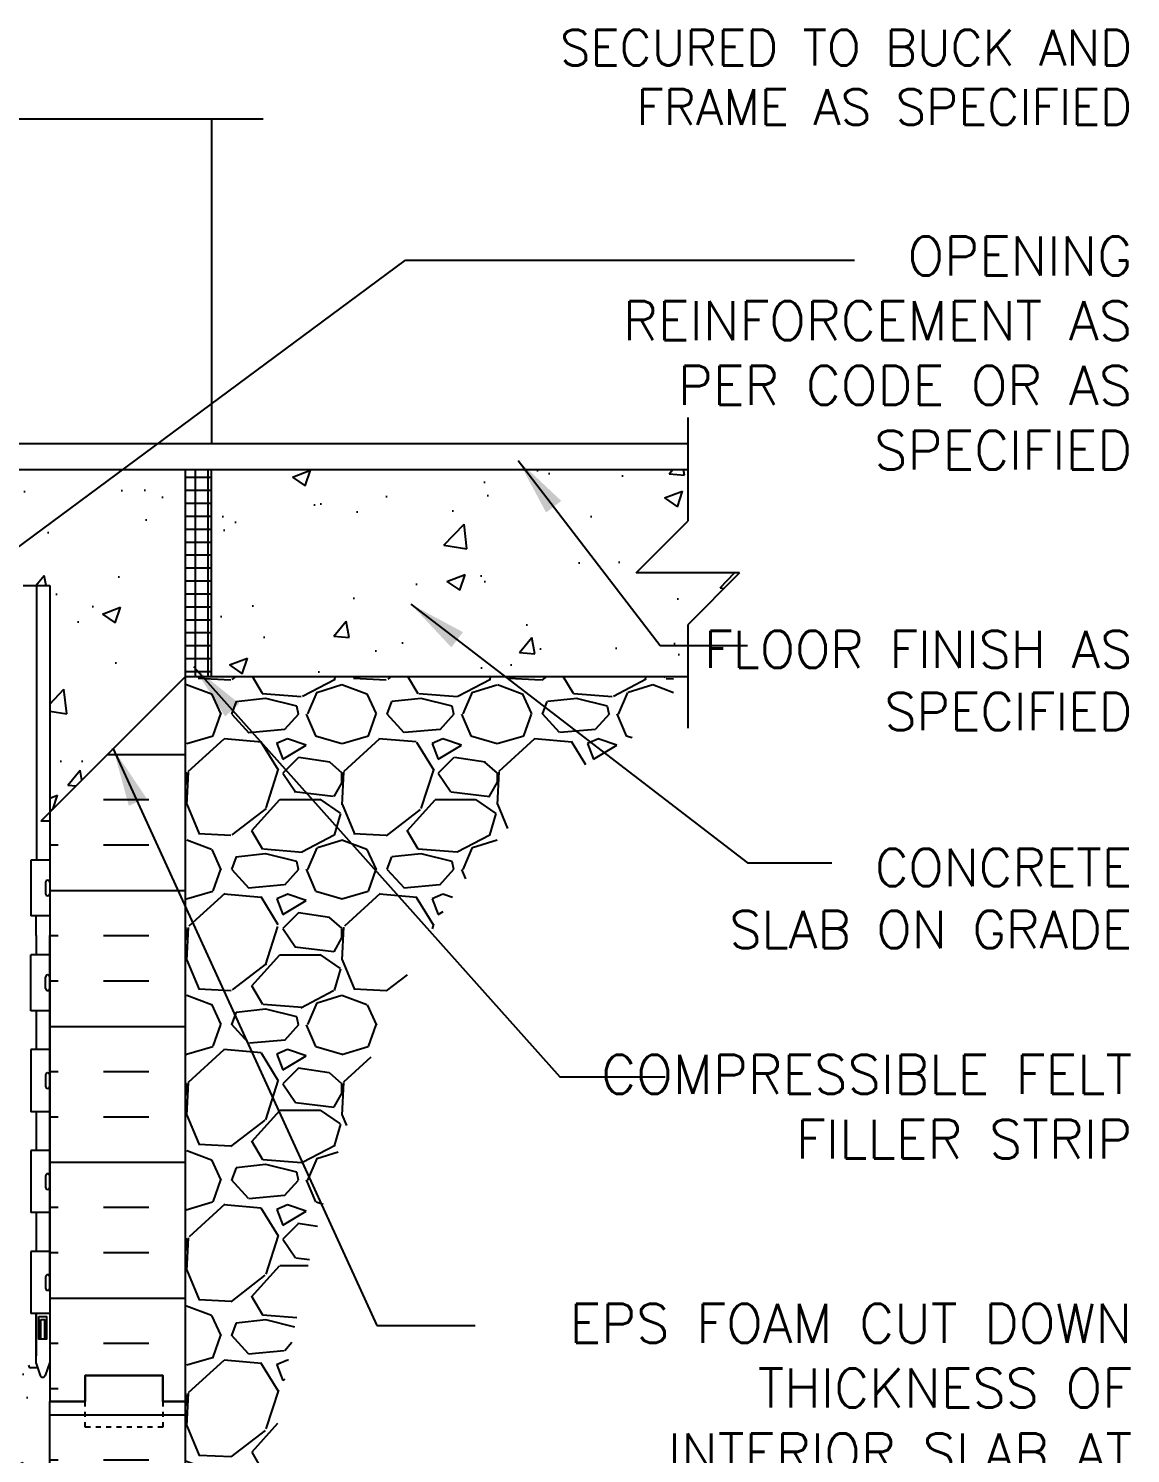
# Model space of a CAD drawing. Header units: inches. Extents: x 173.2 to 225.9, y 94 to 174.2.
# Drawn here: x 204.61 to 225.89, y 117.14 to 144.66 of the extents above; entities that cross this region are included whole.
import ezdxf

# ---------------------------------------------------------------- set-up
doc = ezdxf.new("R2010")
doc.units = ezdxf.units.IN
doc.header["$LTSCALE"] = 0.5
doc.header["$MEASUREMENT"] = 0
doc.linetypes.add('DASHED2', pattern=[0.375, 0.25, -0.125])
for name, color, linetype in [('HATCH', 12, 'Continuous'), ('line25', 2, 'Continuous'), ('LINE50', 5, 'Continuous'), ('LINE9', 9, 'Continuous'), ('TEXT', 4, 'Continuous'), ('Web_Edge', 9, 'Continuous')]:
    doc.layers.add(name, color=color, linetype=linetype)
doc.styles.add('DIM', font='romans.shx', dxfattribs={"width": 0.7})
doc.styles.add('ROMANS', font='romans.shx', dxfattribs={"height": 0.75})
doc.styles.get("Standard").update_dxf_attribs({"font": 'romans.shx', "height": 0.75})
doc.dimstyles.new('ext_12', dxfattribs={"dimscale": 12, "dimtxt": 0.09375, "dimasz": 0.09375, "dimexe": 0.09375, "dimexo": 0.0625, "dimgap": 0.0625, "dimtad": 1, "dimdec": 1, "dimzin": 2, "dimdsep": 46, "dimlunit": 4, "dimtxsty": 'DIM', "dimcen": 0.09, "dimdle": 0.09375, "dimclrt": 4, "dimadec": 0, "dimazin": 0, "dimtfac": 1, "dimtdec": 1, "dimtmove": 2, "dimatfit": 3, "dimfxl": 1, "dimfrac": 2, "dimtolj": 1, "dimtzin": 0, "dimarcsym": 0})

msp = doc.modelspace()

# ---------------------------------------------------------------- hatches: boundary and pattern name
at = {"layer": 'HATCH'}
h = msp.add_hatch(dxfattribs=at)
h.set_pattern_fill('AR-CONC', color=256, scale=0.5)
h.paths.add_polyline_path([(207.6406476, 136.145074), (192.3906476, 136.145074), (192.3906476, 132.145074), (195.0156476, 129.520074), (195.0156476, 133.9010264), (195.5256466, 133.9010264), (195.5256471, 133.5790855, 0.1089334971), (195.6783157, 133.692271, -0.8344002601), (195.8898199, 133.5667266), (195.8781097, 133.5453807, 2.155403934), (196.4167576, 133.7397985, -1), (196.6303469, 134.2509007, -0.3112229933), (197.3393213, 133.2349065), (197.3388114, 133.0699187, 1.6613820595), (197.8998945, 133.4226591, -1), (198.1134838, 133.9337613, -0.3009499256), (198.8497241, 133.0614639, 1.6613820595), (199.4108072, 133.4142043, 0.0556171619), (199.231509, 133.4597749, -0.8432432356), (199.2658254, 133.8920962, -0.0499324055), (200.0156476, 133.9565165, -0.0499324055), (200.7654697, 133.8920962, -0.8432432356), (200.7997862, 133.4597749, 0.0556171619), (200.620488, 133.4142043, 1.6613820595), (201.1815711, 133.0614639, -0.3009499256), (201.9178114, 133.9337613, -1), (202.1314007, 133.4226591, 1.6613820595), (202.6924838, 133.0699187), (202.6919739, 133.2349065, -0.3112229933), (203.4009483, 134.2509007, -1), (203.6145376, 133.7397985, 2.155403934), (204.1531854, 133.5453807), (204.1414752, 133.5667266, -0.8343745963), (204.3529745, 133.6922767, 0.1089398157), (204.5056512, 133.5790841), (204.5056512, 133.9010264), (205.0156476, 133.9010264), (205.0156476, 129.5194646), (207.6406476, 132.145074)])
h.paths.add_polyline_path([(199.5644017, 130.7452934), (195.9006522, 130.7452934, 0.2256517541), (195.5256522, 130.3702934), (195.5256522, 129.5294875, 0.2256517541), (195.9006522, 129.1544875), (199.5644017, 129.1544875, 0.2256517541), (199.9394017, 129.5294875), (199.9394017, 130.3702934, 0.2256517541)])
h.paths.add_polyline_path([(199.9394017, 132.1517209, 0.2256517541), (199.5644017, 132.5267209), (195.9006522, 132.5267209, 0.2256517541), (195.5256522, 132.1517209), (195.5256522, 131.310915, 0.2256517541), (195.9006522, 130.935915), (199.5644017, 130.935915, 0.2256517541), (199.9394017, 131.310915)], flags=17)
h.paths.add_polyline_path([(204.5056512, 132.1517209, 0.2256517541), (204.1306512, 132.5267209), (200.4669017, 132.5267209, 0.2256517541), (200.0919017, 132.1517209), (200.0919017, 131.310915, 0.2256517541), (200.4669017, 130.935915), (204.1306512, 130.935915, 0.2256517541), (204.5056512, 131.310915)], flags=17)
h.paths.add_polyline_path([(204.5056512, 130.3702934, 0.2256517541), (204.1306512, 130.7452934), (200.4669017, 130.7452934, 0.2256517541), (200.0919017, 130.3702934), (200.0919017, 129.5294875, 0.2256517541), (200.4669017, 129.1544875), (204.1306512, 129.1544875, 0.2256517541), (204.5056512, 129.5294875)])
h.paths.add_polyline_path([(204.5056512, 126.832724), (204.3856512, 127.032724), (204.3856512, 127.145074), (204.3856512, 127.257424), (204.5056512, 127.457424), (204.5056512, 128.8188638, 0.2681384485), (204.3445005, 128.9669873), (195.6868029, 128.9669873, 0.2681558505), (195.5256479, 128.8188503), (195.5256479, 127.4574173), (195.645644, 127.257424), (195.645644, 127.145074), (195.645644, 127.032724), (195.5256479, 126.8327306), (195.5256479, 125.4712976, 0.2681558505), (195.6868029, 125.3231606), (204.3445005, 125.3231606, 0.2681384485), (204.5056512, 125.4712841)])
h.paths.add_polyline_path([(199.9394017, 124.7606604, 0.2256517541), (199.5644017, 125.1356604), (195.9006522, 125.1356604, 0.2256517541), (195.5256522, 124.7606604), (195.5256522, 123.9198545, 0.2256517541), (195.9006522, 123.5448545), (199.5644017, 123.5448545, 0.2256517541), (199.9394017, 123.9198545)])
h.paths.add_polyline_path([(199.9394017, 122.9792329, 0.2256517541), (199.5644017, 123.3542329), (195.9006522, 123.3542329, 0.2256517541), (195.5256522, 122.9792329), (195.5256522, 122.138427, 0.2256517541), (195.9006522, 121.763427), (199.5644017, 121.763427, 0.2256517541), (199.9394017, 122.138427)])
h.paths.add_polyline_path([(204.5056512, 122.9792329, 0.2256517541), (204.1306512, 123.3542329), (200.4669017, 123.3542329, 0.2256517541), (200.0919017, 122.9792329), (200.0919017, 122.138427, 0.2256517541), (200.4669017, 121.763427), (204.1306512, 121.763427, 0.2256517541), (204.5056512, 122.138427)])
h.paths.add_polyline_path([(204.5056512, 124.7606604, 0.2256517541), (204.1306512, 125.1356604), (200.4669017, 125.1356604, 0.2256517541), (200.0919017, 124.7606604), (200.0919017, 123.9198545, 0.2256517541), (200.4669017, 123.5448545), (204.1306512, 123.5448545, 0.2256517541), (204.5056512, 123.9198545)])
h.paths.add_polyline_path([(204.7817382, 118.7938071), (204.6556512, 118.7938071, -0.4142135624), (204.6056512, 118.8438071), (204.6056512, 118.8738071), (204.5056512, 118.8738071), (204.5056512, 120.7110638, 0.1089354803), (204.3529794, 120.5978769, -0.8344002611), (204.1414752, 120.7234213), (204.1531854, 120.7447672, 2.155403934), (203.6145376, 120.5503494, -1), (203.4009483, 120.0392472, -0.3112229933), (202.6919739, 121.0552414), (202.6924838, 121.2202292, 1.6613820595), (202.1314007, 120.8674888, -1), (201.9178114, 120.3563866, -0.3009499256), (201.1815711, 121.228684, 1.6613820595), (200.620488, 120.8759436, 0.0556171619), (200.7997862, 120.830373, -0.8432432356), (200.7654697, 120.3980518, -0.0499324055), (200.0156476, 120.3336314, -0.0499324055), (199.2658254, 120.3980518, -0.8432432356), (199.231509, 120.830373, 0.0556171619), (199.4108072, 120.8759436, 1.6613820595), (198.8497241, 121.228684, -0.3009499256), (198.1134838, 120.3563866, -1), (197.8998945, 120.8674888, 1.6613820595), (197.3388114, 121.2202292), (197.3393213, 121.0552414, -0.3112229933), (196.6303469, 120.0392472, -1), (196.4167576, 120.5503494, 2.155403934), (195.8781097, 120.7447672), (195.8898199, 120.7234213, -0.8343745963), (195.6783207, 120.5978712, 0.1089377873), (195.5256472, 120.7110623), (195.525644, 118.8738071), (195.425644, 118.8738071), (195.425644, 118.8438071, -0.4142135624), (195.375644, 118.7938071), (195.249557, 118.7938071), (195.200644, 118.6438071, -0.6), (195.100644, 118.6438071), (195.0156476, 118.9044626), (195.0156476, 118.145074), (195.0156476, 115.3373958, 0.0884161507), (195.1616506, 115.2400841), (195.2516506, 115.2400841), (195.2516506, 115.198358, -0.2490694202), (195.3616506, 114.9912349), (195.3616506, 114.9237349, -0.4142135624), (195.2991506, 114.8612349), (195.2516506, 114.8612349), (195.2516506, 114.7912349), (195.3566506, 114.7912349, 0.2317357958), (195.7143151, 114.9422592, -0.8344002591), (195.9258193, 114.8167148), (195.9141091, 114.7953689, 2.155403934), (196.452757, 114.9897866, -1), (196.6663463, 115.5008888, -0.3112229933), (197.3753207, 114.4848947), (197.3748108, 114.3199069, 1.6613820595), (197.9358939, 114.6726473, -1), (198.1494832, 115.1837495, -0.3009499256), (198.8857235, 114.3114521, 1.6613820595), (199.4468066, 114.6641925, 0.0556171619), (199.2675083, 114.709763, -0.8432432356), (199.3018248, 115.1420843, -0.0475443617), (200.0156517, 115.2068399, -0.0475443617), (200.7294786, 115.1420843, -0.8432432356), (200.7637951, 114.709763, 0.0556171619), (200.5844968, 114.6641925, 1.6613820595), (201.1455799, 114.3114521, -0.3009499256), (201.8818202, 115.1837495, -1), (202.0954095, 114.6726473, 1.6613820595), (202.6564926, 114.3199069), (202.6559827, 114.4848947, -0.3112229933), (203.3649571, 115.5008888, -1), (203.5785464, 114.9897866, 2.155403934), (204.1171943, 114.7953689), (204.1054841, 114.8167148, -0.8343745963), (204.3169833, 114.9422649, 0.2317403101), (204.6746528, 114.7912349), (204.7796528, 114.7912349), (204.7796528, 114.8612349), (204.7321528, 114.8612349, -0.4142135624), (204.6696528, 114.9237349), (204.6696528, 114.9912349, -0.2490694202), (204.7796528, 115.198358), (204.7796528, 115.2400841), (204.8696528, 115.2400841, 0.0884104075), (205.0156476, 115.3373879), (205.0156476, 118.145074), (205.0156476, 118.9044626), (204.9306512, 118.6438071, -0.6), (204.8306512, 118.6438071)])
h.paths.add_polyline_path([(199.9984697, 111.3999391), (200.9984697, 110.3999391), (205.0156476, 110.3999578), (205.0156476, 111.1450818, 0.0884104075), (204.8696528, 111.2423856), (204.7796528, 111.2423856), (204.7796528, 111.2841117, -0.2490694202), (204.6696528, 111.4912349), (204.6696528, 111.5587349, -0.4142135624), (204.7321528, 111.6212349), (204.7796528, 111.6212349), (204.7796528, 111.6912349), (204.6746528, 111.6912349, -0.155528605), (204.4989599, 111.82528, 0.1809141487), (204.0812387, 112.1366249), (202.5004431, 112.4895841, 0.0549743364), (202.1735727, 112.525632), (200.0156517, 112.525632), (197.8577307, 112.525632, 0.0549743364), (197.5308603, 112.4895841), (195.9500647, 112.1366249, 0.1809141487), (195.5323435, 111.82528, -0.155528605), (195.3566506, 111.6912349), (195.2516506, 111.6912349), (195.2516506, 111.6212349), (195.2991506, 111.6212349, -0.4142135624), (195.3616506, 111.5587349), (195.3616506, 111.4912349, -0.2490694202), (195.2516506, 111.2841117), (195.2516506, 111.2423856), (195.1616506, 111.2423856, 0.0884161507), (195.0156476, 111.145074), (195.0156476, 110.3999566), (198.9984697, 110.3999391), (199.9984697, 109.3999391)])
h = msp.add_hatch(dxfattribs=at)
h.set_pattern_fill('NET', color=256, scale=2, style=0)
h.set_pattern_definition([(0, (86.57834, -21.75857), (0, 0.25), []), (90, (86.57834, -21.75857), (-0.25, 2e-17), [])])
h.paths.add_polyline_path([(208.1406476, 136.145074), (207.6406476, 136.145074), (207.6406476, 132.1444646), (207.6755551, 132.145074), (208.1406476, 132.145074)])
h = msp.add_hatch(dxfattribs=at)
h.set_pattern_fill('AR-CONC', color=256, scale=0.5, style=0)
h.set_pattern_definition([(50, (14.3913, -9.0328), (3.5863, -0.31376), [0.375, -4.125]), (355, (14.3913, -9.0328), (-0.693757, 3.76096), [0.3, -3.3]), (100.4514, (14.69, -9.059), (2.892547, 3.4472), [0.3187, -3.50571]), (46.1842, (14.3913, -8.0328), (5.336205, -0.827595), [0.5625, -6.1875]), (96.6356, (14.836, -8.1017), (4.67331, 4.87059), [0.47805, -5.25856]), (351.1842, (14.3913, -8.033), (4.67331, 4.87059), [0.45, -4.95]), (21, (14.8913, -8.2828), (2.984535, -2.013094), [0.375, -4.125]), (326, (14.8913, -8.2828), (1.216577, 3.62575), [0.3, -3.3]), (71.4514, (15.14, -8.4505), (4.201113, 1.612652), [0.3187, -3.50571]), (37.5, (14.3913, -9.0328), (0.060799, 1.664469), [0, -3.26, 0, -3.35, 0, -3.3125]), (7.5, (14.3913, -9.0328), (1.315348, 1.972059), [0, -1.91, 0, -3.185, 0, -1.2625]), (327.5, (13.2763, -9.0328), (2.669112, -0.1127744), [0, -1.25, 0, -3.9, 0, -5.175]), (317.5, (12.7763, -9.0328), (2.91593, 0.500525), [0, -1.625, 0, -2.59, 0, -3.675])])
h.paths.add_polyline_path([(217.3381671, 132.1450918), (217.3381671, 133.145074), (218.3381671, 134.145074), (216.3381671, 134.145074), (217.3381671, 135.145074), (217.3381671, 136.145074), (208.1406476, 136.145074), (208.1406476, 132.144497)])
h = msp.add_hatch(dxfattribs=at)
h.set_pattern_fill('INSUL', color=256, scale=7, style=0)
h.set_pattern_definition([(180, (3131.1772, -278.8644), (0, 2.625), []), (180, (3131.1772, -277.9894), (0, 2.625), [0.875, -0.875]), (180, (3131.1772, -277.1144), (0, 2.625), [0.875, -0.875])])
h.paths.add_polyline_path([(207.6406476, 132.145074), (205.0156476, 129.5194646), (205.0156476, 118.145074), (205.7031476, 118.145074), (205.7031476, 118.645074), (207.2031476, 118.645074), (207.2031476, 118.145074), (207.6406476, 118.145074)])
h = msp.add_hatch(dxfattribs=at)
h.set_pattern_fill('GRAVEL', color=256, scale=3, style=0)
h.set_pattern_definition([(228.0128, (209.80065, 113.39994), (-23.9999947, -27.000004), [0.40361, -39.95726]), (184.9697, (209.53065, 113.09994), (36.00000315, 2.9999739), [0.6926, -68.56777]), (132.5104, (208.84065, 113.03994), (29.9999722, -33.000026), [0.48836, -48.3481]), (267.2737, (207.67065, 112.28994), (2.99998805, 60.0000009), [0.63071, -62.44067]), (292.8337, (207.64065, 111.65994), (-15.0000297, 35.9999892), [0.61847, -61.22812]), (357.2737, (207.88065, 111.08994), (-60.0000009, 2.99998805), [0.63071, -62.44067]), (37.6942, (208.51065, 111.05994), (-39.00002204, -29.9999712), [0.83409, -82.57455]), (72.2553, (209.17065, 111.56994), (21.0000323, 65.9999887), [0.78746, -77.95896]), (121.4296, (209.41065, 112.31994), (-24.0000247, 38.9999851), [0.63285, -62.65222]), (175.2364, (209.08065, 112.85994), (33.0000028, -2.9999746), [0.7225, -35.40229]), (222.3974, (208.36065, 112.91994), (-36.00002205, -32.99997625), [0.934344, -92.500125]), (138.8141, (210.64065, 112.25994), (-21.000009, 17.999992), [0.3189, -31.57153]), (171.4692, (210.40065, 112.46994), (38.9999949, -6.0000237), [0.60671, -60.06453]), (225, (209.8006, 112.56), (-3e-16, -3), [0.42426, -3.81838]), (203.1986, (209.59065, 112.91994), (14.999999, 6.000004), [0.22847, -22.61885]), (291.8014, (209.38065, 112.82994), (-3, 9.000001), [0.3231, -15.83239]), (30.9638, (209.50065, 112.52994), (8.999994, 6.000007), [0.52479, -16.96807]), (161.565, (209.95065, 112.7999), (6, -2.999995), [0.37947, -9.10736]), (16.3895, (207.64065, 112.82994), (30.0000066, 8.9999781), [0.5316, -52.62853]), (70.3462, (208.15065, 112.97994), (-11.9999857, -33.0000064), [0.44598, -44.15222]), (293.1986, (209.95065, 113.39994), (-6.000004, 14.999999), [0.45694, -22.39037]), (343.6105, (210.13065, 112.97994), (-30.0000066, 8.9999781), [0.5316, -52.62853]), (339.444, (207.64065, 110.96994), (-15.0000055, 5.999988), [0.51264, -25.11937]), (294.7751, (208.12065, 110.78994), (-14.9999766, 33.0000103), [0.42953, -42.52393]), (66.8014, (209.98065, 110.39994), (6.000004, 14.999999), [0.45694, -22.39037]), (17.354, (210.16065, 110.81994), (-39.000006, -11.9999835), [0.50289, -49.78627]), (69.444, (208.51065, 110.39994), (-5.999988, -15.0000055), [0.25632, -25.3757]), (101.31, (209.80065, 110.39994), (-2.999993, 12.000002), [0.15297, -15.14409]), (165.9638, (209.77065, 110.54994), (9.000002, -2.999994), [0.61847, -11.75085]), (186.009, (209.17065, 110.69994), (29.9999993, 2.999998), [0.57315, -56.74177]), (303.69, (209.50065, 112.2599), (-3.000004, 6), [0.43267, -10.384]), (353.1572, (209.74065, 111.89994), (50.9999981, -6.000024), [0.75538, -74.78269]), (60.9454, (210.49065, 111.80994), (-12, -21.000001), [0.30887, -30.57802]), (90, (210.6406, 112.08), (-3, 3), [0.18, -2.82]), (120.2564, (209.11065, 110.78994), (11.9999847, -21.0000074), [0.41677, -41.26056]), (48.0128, (208.90065, 111.14994), (23.9999947, 27.000004), [0.80722, -39.55366]), (0, (209.4406, 111.75), (3, 3), [0.78, -2.22]), (325.3048, (210.22065, 111.74994), (-29.9999828, 21.0000258), [0.47434, -46.95982]), (254.0546, (210.61065, 111.47994), (-3, -12), [0.4368, -21.40352]), (207.646, (210.49065, 111.05994), (-56.9999874, -30.00002314), [0.711195, -70.40842]), (175.4261, (209.86065, 110.72994), (-39.0000017, 2.9999844), [0.7524, -74.48722])])
edge = h.paths.add_edge_path()
edge.add_line((207.6406476, 132.1444646), (207.6406476, 118.145074))
edge.add_line((207.6406476, 118.145074), (207.6406476, 110.3999391))
edge.add_line((207.6406476, 110.3999391), (208.3147296, 110.3999391))
edge.add_spline(control_points=[(208.3147296, 110.3999391), (208.4229959, 111.0452757), (209.1842203, 115.6503185), (209.7929158, 122.5733568), (213.3789013, 129.4720083), (216.2673431, 130.9724399), (217.0622488, 131.385362)], knot_values=[0, 0, 0, 0, 1.9620139328, 13.9997916935, 21.004381024, 23.6639904352, 23.6639904352, 23.6639904352, 23.6639904352], degree=3, periodic=0)
edge.add_line((217.0622488, 131.385362), (217.0622488, 132.145074))
edge.add_line((217.0622488, 132.145074), (207.6406476, 132.1444646))
h = msp.add_hatch(dxfattribs=at)
h.set_pattern_fill('INSUL', color=256, scale=7, style=0)
h.set_pattern_definition([(180, (3131.1772, -296.8644), (0, 2.625), []), (180, (3131.1772, -295.9894), (0, 2.625), [0.875, -0.875]), (180, (3131.1772, -295.1144), (0, 2.625), [0.875, -0.875])])
h.paths.add_polyline_path([(205.0156476, 110.3999391), (207.6406476, 110.3999391), (207.6406476, 118.145074), (207.2031476, 118.145074), (207.2031476, 118.645074), (205.7031476, 118.645074), (205.7031476, 118.145074), (205.0156476, 118.145074)])

# ---------------------------------------------------------------- linework, layer by layer
at = {"layer": 'line25'}
for p, q in [((207.6406476, 132.1444646), (207.6406476, 136.145074)), ((208.1406476, 132.145074), (208.1406476, 136.145074)), ((207.6406476, 132.145074), (204.8462962, 129.350074)), ((205.0156476, 132.145074), (205.0156476, 118.145074)), ((205.0156476, 129.350074), (204.8462962, 129.350074)), ((205.0156476, 129.520074), (205.0156476, 118.145074)), ((205.0156476, 128.600074), (204.650695, 128.600074)), ((204.650695, 128.600074), (204.650695, 127.520074)), ((205.0156476, 127.520074), (204.650695, 127.520074)), ((205.0156476, 126.770074), (204.650695, 126.770074)), ((204.650695, 125.690074), (204.650695, 126.770074)), ((205.0156476, 125.690074), (204.650695, 125.690074)), ((205.0156476, 124.940074), (204.650695, 124.940074)), ((204.650695, 124.940074), (204.650695, 123.740074)), ((205.0156476, 123.740074), (204.650695, 123.740074)), ((205.0156476, 122.990074), (204.650695, 122.990074)), ((204.650695, 122.990074), (204.650695, 121.790074)), ((205.0156476, 121.790074), (204.650695, 121.790074)), ((205.0156476, 121.040074), (204.650695, 121.040074)), ((204.650695, 121.040074), (204.650695, 119.840074)), ((205.0156476, 119.840074), (204.650695, 119.840074)), ((205.0156476, 110.3999391), (205.0156476, 118.145074))]:
    msp.add_line(p, q, dxfattribs=at)
at = {"layer": 'LINE50'}
for p, q in [((187.7031476, 136.145074), (207.6406476, 136.145074)), ((207.6406476, 136.145074), (217.3381671, 136.145074)), ((207.6406476, 132.1444646), (217.3381671, 132.1450918)), ((207.6406476, 118.145074), (207.6406476, 132.145074)), ((207.6406476, 110.3999391), (207.6406476, 118.145074))]:
    msp.add_line(p, q, dxfattribs=at)
for points in [[(205.0156476, 118.145074), (205.7031476, 118.145074), (205.7031476, 118.645074), (207.2031476, 118.645074), (207.2031476, 118.145074), (207.6406476, 118.145074)], [(207.6406476, 118.145074), (207.2031476, 118.145074), (207.2031476, 118.645074), (205.7031476, 118.645074), (205.7031476, 118.145074), (205.0156476, 118.145074)]]:
    msp.add_lwpolyline(points, dxfattribs=at)
at = {"layer": 'LINE9'}
for p, q in [((201.1234697, 142.9120341), (209.1406476, 142.9120341)), ((208.1406476, 142.9120341), (208.1406476, 136.645074)), ((217.3381671, 137.1451119), (217.3381671, 135.1451119)), ((196.990472, 136.645074), (217.3381671, 136.645074)), ((216.3381671, 134.1451119), (217.3381671, 135.1451119)), ((218.3381671, 134.1451119), (216.3381671, 134.1451119)), ((218.3381671, 134.1451119), (217.3381671, 133.1451119)), ((217.3381671, 133.1451119), (217.3381671, 131.1451119)), ((204.935644, 128.170074), (204.935644, 127.950074)), ((204.975644, 128.210074), (204.975644, 128.210074)), ((205.015644, 128.170074), (205.015644, 127.950074)), ((205.0156476, 128.115074), (205.015644, 128.115074)), ((205.0156476, 128.005074), (205.015644, 128.005074)), ((204.975644, 127.910074), (204.975644, 127.910074)), ((204.935644, 126.120074), (204.935644, 126.340074)), ((204.975644, 126.380074), (204.975644, 126.380074)), ((205.015644, 126.120074), (205.015644, 126.340074)), ((204.975644, 126.080074), (204.975644, 126.080074)), ((205.0156476, 126.285074), (205.015644, 126.285074)), ((205.0156476, 126.175074), (205.015644, 126.175074)), ((204.935644, 124.450074), (204.935644, 124.230074)), ((204.975644, 124.490074), (204.975644, 124.490074)), ((205.015644, 124.450074), (205.015644, 124.230074)), ((205.0156476, 124.395074), (205.015644, 124.395074)), ((204.975644, 124.190074), (204.975644, 124.190074)), ((205.0156476, 124.285074), (205.015644, 124.285074)), ((204.935644, 122.500074), (204.935644, 122.280074)), ((205.015644, 122.500074), (205.015644, 122.280074)), ((204.975644, 122.240074), (204.975644, 122.240074)), ((205.0156476, 122.445074), (205.015644, 122.445074)), ((205.0156476, 122.335074), (205.015644, 122.335074)), ((204.935644, 120.550074), (204.935644, 120.330074)), ((204.975644, 120.590074), (204.975644, 120.590074)), ((205.015644, 120.550074), (205.015644, 120.330074)), ((204.975644, 120.290074), (204.975644, 120.290074)), ((205.0156476, 120.495074), (205.015644, 120.495074)), ((205.0156476, 120.385074), (205.015644, 120.385074))]:
    msp.add_line(p, q, dxfattribs=at)
at = {"layer": 'LINE9', "linetype": 'DASHED2', "ltscale": 0.15}
msp.add_lwpolyline([(207.2031476, 118.145074), (207.2031476, 118.145074), (207.2031476, 117.645074), (205.7031476, 117.645074), (205.7031476, 118.145074), (205.7031476, 118.145074)], dxfattribs=at)
at = {"layer": 'LINE9'}
for centre, start, end in [((204.975644, 128.170074), 90, 180), ((204.975644, 128.170074), 360, 90), ((204.975644, 127.950074), 180, 270), ((204.975644, 127.950074), 270, 0), ((204.975644, 126.340074), 90, 180), ((204.975644, 126.340074), 0, 90), ((204.975644, 126.120074), 180, 270), ((204.975644, 126.120074), 270, 0), ((204.975644, 124.450074), 90, 180), ((204.975644, 124.450074), 360, 90), ((204.975644, 124.230074), 180, 270), ((204.975644, 124.230074), 270, 0), ((204.975644, 122.500074), 90, 180), ((204.975644, 122.500074), 360, 90), ((204.975644, 122.280074), 180, 270), ((204.975644, 122.280074), 270, 0), ((204.975644, 120.550074), 90, 180), ((204.975644, 120.550074), 360, 90), ((204.975644, 120.330074), 180, 270), ((204.975644, 120.330074), 270, 0)]:
    msp.add_arc(centre, 0.04, start, end, dxfattribs=at)
at = {"layer": 'Web_Edge'}
for p, q in [((204.5056512, 133.9010264), (205.0156476, 133.9010264)), ((204.7556512, 118.8738071), (204.7556512, 119.840074)), ((205.0156476, 118.9044626), (204.9306512, 118.6438071)), ((204.7817382, 118.7938071), (204.6556512, 118.7938071)), ((204.7556512, 118.8738071), (204.8306512, 118.6438071))]:
    msp.add_line(p, q, dxfattribs=at)
for points in [[(204.7656476, 129.350074), (204.7656476, 133.9010264)], [(205.0156476, 133.9010264), (205.0156476, 127.145074)], [(204.7656476, 128.600074), (204.7656476, 129.350074)], [(204.7556512, 127.145074), (204.7556512, 127.520074)], [(204.7556512, 127.145074), (204.7556512, 126.770074)], [(205.0156476, 120.2738071), (205.0156476, 127.145074)], [(204.7556512, 125.690074), (204.7556512, 124.940074)], [(204.7556512, 123.740074), (204.7556512, 122.990074)], [(204.7556512, 121.790074), (204.7556512, 121.040074)], [(204.7556512, 119.840074), (204.7556512, 119.0238071)]]:
    msp.add_lwpolyline(points, dxfattribs=at)
for points in [[(204.8056512, 119.7838071), (204.9556512, 119.7838071), (204.9556512, 119.3438071), (204.8056512, 119.3438071)], [(204.8456512, 119.7238071), (204.9156512, 119.7238071), (204.9156512, 119.3438071), (204.8456512, 119.3438071)]]:
    msp.add_lwpolyline(points, close=True, dxfattribs=at)
for centre, radius, start, end in [((204.6556512, 118.8438071), 0.05, 180, 270), ((204.8806512, 118.6704737), 0.0566667, 208.07248694, 331.92751306)]:
    msp.add_arc(centre, radius, start, end, dxfattribs=at)

# ---------------------------------------------------------------- texts
at = {"layer": 'TEXT', "char_height": 0.75, "attachment_point": 3, "style": 'ROMANS'}
for s, insert, width in [('{\\H0.9167x;FRAME ANCHOR CLIPS SECURED TO BUCK AND FRAME AS SPECIFIED}', (225.9201776, 145.7808385), 13.820396342), ('OPENING REINFORCEMENT AS PER CODE OR AS SPECIFIED', (225.9201776, 140.6420515), 11.662038931), ('COMPRESSIBLE FELT FILLER STRIP', (225.9201776, 124.8354692), 11.339612477), ('EPS FOAM CUT DOWN THICKNESS OF INTERIOR SLAB AT EXTENT OF DOOR OPENING WIDTH', (225.9201776, 120.0278367), 12.494790043)]:
    msp.add_mtext(s, dxfattribs=dict(at, insert=insert, width=width))
at = {"layer": 'TEXT', "char_height": 0.72, "width": 9.056436142, "attachment_point": 6}
for s, insert in [('FLOOR FINISH AS SPECIFIED', (225.9201776, 132.0690995)), ('CONCRETE \\PSLAB ON GRADE', (225.9201776, 127.8584191))]:
    msp.add_mtext(s, dxfattribs=dict(at, insert=insert))

# ---------------------------------------------------------------- leaders
at = {"layer": 'TEXT'}
for points, override in [([(202.3185124, 133.0976757), (211.8832711, 140.1855111), (220.5585462, 140.1855111)], {"dimgap": 0.0625, "dimtad": 0}), ([(214.0644015, 136.3167968), (216.804808, 132.7409644), (218.49132, 132.7409644)], {"dimgap": 0.0625, "dimtad": 0}), ([(211.9917624, 133.5395386), (218.4929731, 128.5469638), (220.1223382, 128.5469638)], {"dimgap": 0.0625, "dimtad": 0}), ([(207.7917339, 132.3352609), (214.8660012, 124.4106295), (216.8988438, 124.4106295)], {"dimgap": 0.0625, "dimtad": 0}), ([(206.2434719, 130.747574), (211.3353254, 119.6099698), (213.234645, 119.6099698)], {"dimtad": 0})]:
    msp.add_leader(points, dimstyle='ext_12', override=override, dxfattribs=at)

doc.saveas('drawing.dxf')
